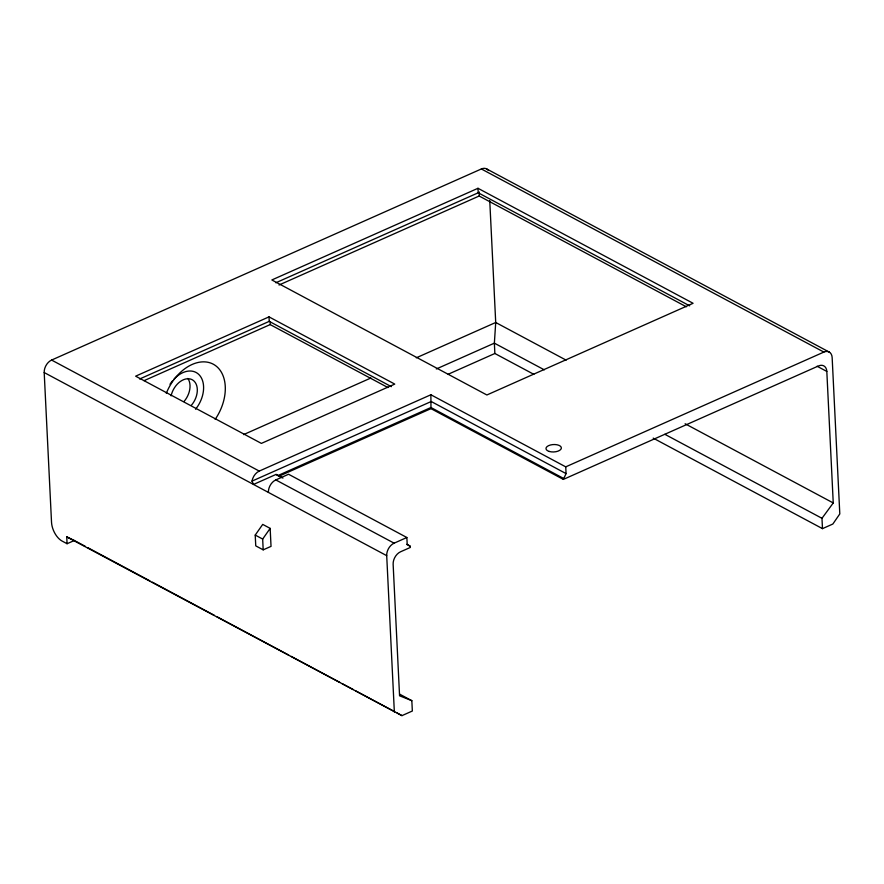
<?xml version="1.0" encoding="UTF-8"?>
<svg xmlns="http://www.w3.org/2000/svg" width="884" height="884" viewBox="0 0 884 884"><rect width="100%" height="100%" fill="white"/><g stroke="black" fill="none" stroke-linecap="round" stroke-linejoin="round"><path stroke-width="1.33" d="M144.081 380.661L270.173 324.594L270.305 321.92M279.001 285.024L479.15 196.016L479.349 192.016M85.317 546.345L74.355 540.489L67.073 543.726L62.112 541.074A15.415 8.464 66 0 1 51.526 522.278L44.2 372.551A10.277 7.017 -61.9 0 1 51.604 360.064L481.36 168.966L823.866 352.075A10.277 7.017 -61.9 0 1 832.153 357.578L839.8 513.936L832.85 524.024L822.485 528.643L821.976 518.3L833.247 502.952L826.816 371.435A10.277 7.017 -61.9 0 0 818.529 365.932L563.351 479.404L566.069 473.603L565.738 466.851L430.884 394.761L259.255 471.084A10.277 7.017 -61.9 0 0 252.006 481.117L253.509 484.443L276.062 474.421L282.935 478.089M255.222 535.085L262.714 524.4L270.161 528.378L271.034 546.367L263.189 549.848L255.752 545.87L255.222 535.085L262.67 539.063L263.189 549.848M262.67 539.063L270.161 528.378M477.99 188.292L271.841 279.963L486.885 394.982L693.089 303.289L477.99 188.292L478.211 192.789L689.664 305.831M275.83 282.781L478.211 192.789M269.012 316.87L135.628 376.175L261.377 443.403L394.761 384.098L269.012 316.87L269.233 321.367L391.358 386.651M139.628 378.993L269.233 321.367M243.575 434.619L370.904 377.998M416.287 357.81L495.714 322.494L566.136 360.142M436.309 368.971L494.366 343.158L544.301 369.844M448.177 374.252L494.863 353.489L533.837 374.33M252.006 481.117L431.215 401.513L566.069 473.603M276.062 474.421L277.93 475.548L430.928 407.513L563.296 478.277M279.233 476.111L430.972 408.64L563.351 479.404M268.404 492.41A10.277 7.017 -61.9 0 1 275.808 479.924L288.56 474.255L406.861 537.505L407.192 544.246L410.298 546.312L410.353 547.439L400.54 551.793A10.277 7.017 -61.9 0 0 393.137 564.279L399.568 695.796L411.833 700.681L412.342 711.012L401.966 715.631L66.742 536.864L67.073 543.726M394.352 712.007L386.706 555.66A10.277 7.017 -61.9 0 1 394.109 543.174L406.861 537.505M565.738 466.851L823.866 352.075M66.742 536.864L74.355 540.489M487.04 169.131L829.546 352.241M817.103 366.241L826.816 371.435M479.15 196.016L686.327 306.781M685.122 423.756L833.247 502.952M664.867 434.309L821.976 518.3M653.199 438.132L822.485 528.643M270.173 324.594L387.966 387.568M277.93 475.548L281.576 477.493M406.651 544.367L410.298 546.312M51.604 360.064L259.255 471.084M275.808 479.924L394.109 543.174M44.2 372.551L386.706 555.66M399.656 694.161L411.833 700.681M87.759 547.649L149.871 580.854M152.302 582.158L214.414 615.363M216.845 616.667L288.703 655.077M291.145 656.381L339.854 682.426M342.296 683.73L353.257 689.586M355.688 690.89L394.662 711.719M397.104 713.023L401.966 715.631M489.747 200.569L495.714 322.494L494.366 343.158L494.863 353.489M430.884 394.761L430.972 408.64M171.098 395.833A17.47 11.923 -61.9 0 1 191.85 379.545A17.47 11.923 -61.9 0 1 191.287 405.391M187.861 378.451A17.47 11.923 -61.9 0 1 184.005 401.502M166.314 393.292A41.095 28.067 -61.9 0 1 213.254 364.186A41.095 28.067 -61.9 0 1 215.166 419.37M174.071 379.059A25.68 17.536 -61.9 0 1 200.403 376.33A25.68 17.536 -61.9 0 1 195.563 409.237M170.015 384.253A25.68 17.536 -61.9 0 1 172.369 381.015M481.36 168.966A10.277 7.017 -61.9 0 1 488.377 170.446M549.273 451.459A7.702 3.713 -2.8 0 0 561.34 448.265A7.702 3.713 -2.8 0 0 550.4 445.006A7.702 3.713 -2.8 0 0 549.273 451.459"/></g></svg>
